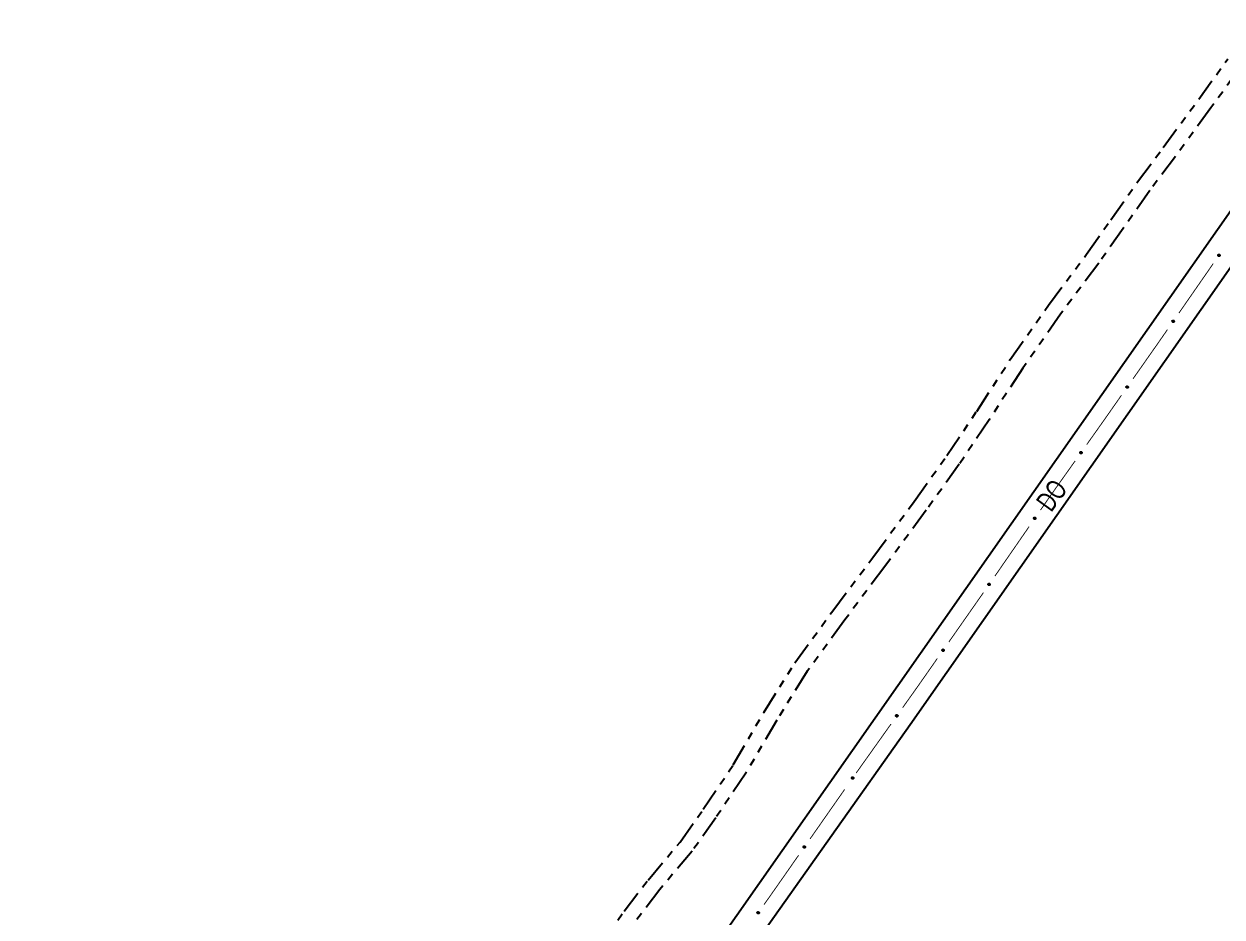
# Model space of a CAD drawing. Extents: x 211453 to 215163, y 4877397 to 4881305.
# Drawn here: x 213912.4 to 214151.2, y 4879454.3 to 4879632.3 of the extents above; entities that cross this region are included whole.
import ezdxf

# ---------------------------------------------------------------- set-up
doc = ezdxf.new("R2010")
doc.units = 0
doc.header["$LTSCALE"] = 1.5
doc.header["$MEASUREMENT"] = 0
doc.linetypes.add('TRACO_25', pattern=[8, 3, -1, 1, -1, 1, -1])
for name, color, linetype in [('SV-EIXO-ROD-ESTR', 7, 'CONTINUOUS'), ('SV-EST-MUNIC-PAV', 20, 'CONTINUOUS'), ('SV-RUA-NAO-PAV', 7, 'CONTINUOUS'), ('SV-TXT-RUA-PAV', 7, 'CONTINUOUS')]:
    doc.layers.add(name, color=color, linetype=linetype)
doc.styles.add('ARIAL', font='ARIAL.SHX')

msp = doc.modelspace()

# ---------------------------------------------------------------- linework, layer by layer
at = {"layer": 'SV-EIXO-ROD-ESTR', "const_width": 0.18}
for points in [[(214142.583915, 4879574.715209), (214149.425219, 4879584.574041)], [(214138.336432, 4879568.594269), (214140.30348, 4879571.428932)], [(214133.427403, 4879561.594358), (214138.020809, 4879568.144215)], [(214138.020809, 4879568.144215), (214138.336432, 4879568.594269)], [(214127.113327, 4879552.590952), (214131.1307, 4879558.31943)], [(214124.218738, 4879548.510058), (214127.111456, 4879552.588315)], [(214127.111456, 4879552.588315), (214127.113327, 4879552.590952)], [(214116.970965, 4879538.291885), (214121.904564, 4879545.247452)], [(214114.997236, 4879535.434996), (214116.70246, 4879537.903236)], [(214116.70246, 4879537.903236), (214116.970965, 4879538.291885)], [(214105.902706, 4879522.271049), (214112.723603, 4879532.144009)], [(214096.739507, 4879509.154847), (214103.619689, 4879518.986586)], [(214090.659018, 4879500.465863), (214094.446114, 4879505.877601)], [(214090.430247, 4879500.144132), (214090.659018, 4879500.465863)], [(214087.532764, 4879496.069258), (214090.430247, 4879500.144132)], [(214078.260818, 4879483.029664), (214085.214777, 4879492.80936)], [(214069.085259, 4879469.922109), (214075.961066, 4879479.756908)], [(214060.855438, 4879458.150599), (214066.793323, 4879466.643843)], [(214059.905942, 4879456.81721), (214060.485996, 4879457.631788)], [(214060.485996, 4879457.631788), (214060.855438, 4879458.150599)]]:
    msp.add_lwpolyline(points, dxfattribs=at)
at = {"layer": 'SV-EIXO-ROD-ESTR'}
for points in [[(214150.393084, 4879586.161894), (214150.383707, 4879586.209895), (214150.385463, 4879586.253067), (214150.397291, 4879586.288653), (214150.415943, 4879586.317374), (214150.438335, 4879586.344607), (214150.466968, 4879586.367084), (214150.504273, 4879586.384991), (214150.552359, 4879586.394736), (214150.596466, 4879586.39003), (214150.631975, 4879586.3803), (214150.663043, 4879586.362575), (214150.689135, 4879586.34038), (214150.711499, 4879586.309865), (214150.729277, 4879586.271883), (214150.737905, 4879586.223294), (214150.735893, 4879586.180981), (214150.723549, 4879586.146861), (214150.705531, 4879586.115739), (214150.682338, 4879586.08821), (214150.654104, 4879586.066308), (214150.615829, 4879586.048478), (214150.567759, 4879586.040597), (214150.525534, 4879586.042122), (214150.49125, 4879586.053984), (214150.46101, 4879586.072412), (214150.433422, 4879586.094538), (214150.409629, 4879586.122381), (214150.393084, 4879586.161894)], [(214141.271345, 4879573.016785), (214141.261967, 4879573.064786), (214141.263724, 4879573.107958), (214141.275552, 4879573.143544), (214141.294204, 4879573.172265), (214141.316596, 4879573.199499), (214141.345229, 4879573.221976), (214141.382534, 4879573.239883), (214141.43062, 4879573.249627), (214141.474727, 4879573.244922), (214141.510236, 4879573.235192), (214141.541304, 4879573.217467), (214141.567396, 4879573.195271), (214141.58976, 4879573.164757), (214141.607538, 4879573.126774), (214141.616166, 4879573.078185), (214141.614154, 4879573.035872), (214141.601809, 4879573.001752), (214141.583792, 4879572.970631), (214141.560599, 4879572.943101), (214141.532365, 4879572.9212), (214141.49409, 4879572.903369), (214141.44602, 4879572.895488), (214141.403795, 4879572.897013), (214141.36951, 4879572.908876), (214141.339271, 4879572.927304), (214141.311683, 4879572.94943), (214141.28789, 4879572.977272), (214141.271345, 4879573.016785)], [(214132.106428, 4879559.902464), (214132.097288, 4879559.950511), (214132.099258, 4879559.993673), (214132.111263, 4879560.0292), (214132.130058, 4879560.057829), (214132.152584, 4879560.084951), (214132.181328, 4879560.107285), (214132.218722, 4879560.125007), (214132.266855, 4879560.134513), (214132.310939, 4879560.129589), (214132.346399, 4879560.119683), (214132.377379, 4879560.101804), (214132.40336, 4879560.07948), (214132.425572, 4879560.048855), (214132.443162, 4879560.010784), (214132.451549, 4879559.962153), (214132.449327, 4879559.919851), (214132.436813, 4879559.885792), (214132.418642, 4879559.854761), (214132.395313, 4879559.827347), (214132.36697, 4879559.805585), (214132.328608, 4879559.787945), (214132.280499, 4879559.780302), (214132.238282, 4879559.782036), (214132.204057, 4879559.794069), (214132.173909, 4879559.812647), (214132.146431, 4879559.834909), (214132.122777, 4879559.862869), (214132.106428, 4879559.902464)], [(214122.888739, 4879546.825248), (214122.879856, 4879546.873343), (214122.882057, 4879546.916495), (214122.894252, 4879546.951957), (214122.913199, 4879546.980484), (214122.93587, 4879547.007486), (214122.964733, 4879547.029666), (214123.002221, 4879547.047188), (214123.050404, 4879547.056437), (214123.094461, 4879547.051277), (214123.129867, 4879547.041181), (214123.160751, 4879547.023137), (214123.186613, 4879547.000674), (214123.208661, 4879546.969931), (214123.226047, 4879546.931767), (214123.234174, 4879546.883092), (214123.231727, 4879546.840802), (214123.219031, 4879546.806811), (214123.200694, 4879546.775877), (214123.177218, 4879546.748588), (214123.14876, 4879546.726978), (214123.110303, 4879546.709543), (214123.062155, 4879546.702158), (214123.019948, 4879546.704117), (214122.985787, 4879546.716333), (214122.955739, 4879546.735071), (214122.92838, 4879546.757481), (214122.904876, 4879546.785566), (214122.888739, 4879546.825248)], [(214113.688182, 4879533.733861), (214113.678705, 4879533.781842), (214113.680372, 4879533.825018), (214113.692127, 4879533.860628), (214113.71072, 4879533.889388), (214113.733055, 4879533.916668), (214113.761642, 4879533.939203), (214113.79891, 4879533.957188), (214113.846975, 4879533.967032), (214113.891092, 4879533.962417), (214113.926621, 4879533.952761), (214113.957726, 4879533.9351), (214113.983863, 4879533.912959), (214114.00629, 4879533.882491), (214114.024147, 4879533.844545), (214114.032876, 4879533.795974), (214114.030951, 4879533.753657), (214114.018677, 4879533.719511), (214114.000724, 4879533.688353), (214113.977588, 4879533.660775), (214113.949399, 4879533.638816), (214113.911161, 4879533.620906), (214113.863108, 4879533.612925), (214113.82088, 4879533.614363), (214113.786571, 4879533.626155), (214113.756293, 4879533.64452), (214113.728659, 4879533.666589), (214113.704809, 4879533.694382), (214113.688182, 4879533.733861)], [(214104.593652, 4879520.569913), (214104.584175, 4879520.617895), (214104.585842, 4879520.66107), (214104.597597, 4879520.696681), (214104.616189, 4879520.72544), (214104.638525, 4879520.75272), (214104.667111, 4879520.775256), (214104.704379, 4879520.79324), (214104.752445, 4879520.803084), (214104.796562, 4879520.79847), (214104.83209, 4879520.788813), (214104.863195, 4879520.771153), (214104.889333, 4879520.749011), (214104.91176, 4879520.718543), (214104.929616, 4879520.680597), (214104.938345, 4879520.632026), (214104.936421, 4879520.589709), (214104.924147, 4879520.555564), (214104.906194, 4879520.524405), (214104.883058, 4879520.496828), (214104.854869, 4879520.474868), (214104.816631, 4879520.456958), (214104.768577, 4879520.448978), (214104.726349, 4879520.450415), (214104.69204, 4879520.462207), (214104.661763, 4879520.480572), (214104.634129, 4879520.502642), (214104.610279, 4879520.530434), (214104.593652, 4879520.569913)], [(214095.420241, 4879507.461619), (214095.411053, 4879507.509657), (214095.41298, 4879507.552822), (214095.424949, 4879507.588361), (214095.443714, 4879507.617008), (214095.466213, 4879507.644153), (214095.494935, 4879507.666516), (214095.532311, 4879507.684276), (214095.580434, 4879507.693831), (214095.624523, 4879507.688951), (214095.659993, 4879507.679081), (214095.690991, 4879507.661233), (214095.716995, 4879507.638935), (214095.739238, 4879507.608332), (214095.756866, 4879507.57028), (214095.765302, 4879507.521657), (214095.763123, 4879507.479352), (214095.750644, 4879507.445281), (214095.732504, 4879507.414232), (214095.709202, 4879507.386794), (214095.680882, 4879507.365004), (214095.642537, 4879507.347325), (214095.594436, 4879507.339634), (214095.552217, 4879507.341325), (214095.51798, 4879507.353323), (214095.487813, 4879507.37187), (214095.460313, 4879507.394105), (214095.436631, 4879507.422041), (214095.420241, 4879507.461619)], [(214086.200795, 4879494.386004), (214086.191969, 4879494.43411), (214086.19422, 4879494.477259), (214086.206456, 4879494.512707), (214086.225437, 4879494.541212), (214086.248139, 4879494.568187), (214086.277028, 4879494.590334), (214086.314537, 4879494.607811), (214086.362731, 4879494.617004), (214086.406781, 4879494.611793), (214086.442176, 4879494.601656), (214086.473039, 4879494.583576), (214086.498875, 4879494.561082), (214086.520887, 4879494.530313), (214086.538228, 4879494.492129), (214086.546298, 4879494.443444), (214086.543801, 4879494.401157), (214086.531066, 4879494.367181), (214086.512692, 4879494.336269), (214086.489185, 4879494.309007), (214086.460702, 4879494.287431), (214086.422225, 4879494.270041), (214086.374067, 4879494.262712), (214086.331863, 4879494.264721), (214086.297716, 4879494.276976), (214086.26769, 4879494.29575), (214086.240358, 4879494.318191), (214086.216886, 4879494.346304), (214086.200795, 4879494.386004)], [(214077.39242, 4879481.998352), (214077.383593, 4879482.046458), (214077.385845, 4879482.089607), (214077.398081, 4879482.125055), (214077.417061, 4879482.15356), (214077.439764, 4879482.180535), (214077.468653, 4879482.202681), (214077.506161, 4879482.220159), (214077.554355, 4879482.229352), (214077.598406, 4879482.22414), (214077.633801, 4879482.214004), (214077.664664, 4879482.195923), (214077.690499, 4879482.17343), (214077.712511, 4879482.142661), (214077.729852, 4879482.104477), (214077.737923, 4879482.055792), (214077.735425, 4879482.013505), (214077.72269, 4879481.979529), (214077.704317, 4879481.948616), (214077.680809, 4879481.921355), (214077.652326, 4879481.899779), (214077.613849, 4879481.882388), (214077.565692, 4879481.875059), (214077.523487, 4879481.877069), (214077.489341, 4879481.889324), (214077.459315, 4879481.908097), (214077.431982, 4879481.930539), (214077.408511, 4879481.958652), (214077.39242, 4879481.998352)], [(214067.766746, 4879468.228295), (214067.757537, 4879468.276328), (214067.759444, 4879468.319494), (214067.771397, 4879468.355038), (214067.79015, 4879468.383694), (214067.812637, 4879468.410849), (214067.841349, 4879468.433225), (214067.878717, 4879468.451001), (214067.926836, 4879468.460577), (214067.970927, 4879468.455717), (214068.006401, 4879468.445863), (214068.037407, 4879468.428029), (214068.063421, 4879468.405742), (214068.085678, 4879468.37515), (214068.103322, 4879468.337105), (214068.111781, 4879468.288486), (214068.10962, 4879468.246181), (214068.097156, 4879468.212104), (214068.07903, 4879468.181046), (214068.05574, 4879468.153598), (214068.02743, 4879468.131796), (214067.989093, 4879468.114099), (214067.940995, 4879468.106387), (214067.898776, 4879468.108059), (214067.864533, 4879468.120042), (214067.834358, 4879468.138576), (214067.806848, 4879468.160799), (214067.783153, 4879468.188724), (214067.766746, 4879468.228295)], [(214058.572822, 4879455.134868), (214058.564028, 4879455.18298), (214058.566309, 4879455.226127), (214058.57857, 4879455.261567), (214058.597569, 4879455.290059), (214058.62029, 4879455.317019), (214058.649195, 4879455.339145), (214058.686715, 4879455.356598), (214058.734915, 4879455.365757), (214058.778962, 4879455.360516), (214058.81435, 4879455.350355), (214058.845201, 4879455.332253), (214058.871021, 4879455.309742), (214058.893012, 4879455.278958), (214058.910327, 4879455.240762), (214058.918364, 4879455.192072), (214058.915838, 4879455.149787), (214058.903079, 4879455.115819), (214058.884685, 4879455.084919), (214058.861159, 4879455.057674), (214058.83266, 4879455.036117), (214058.794172, 4879455.018753), (214058.746009, 4879455.011457), (214058.703806, 4879455.013495), (214058.669668, 4879455.025774), (214058.639655, 4879455.044568), (214058.612338, 4879455.067028), (214058.588886, 4879455.095157), (214058.572822, 4879455.134868)]]:
    msp.add_lwpolyline(points, close=True, dxfattribs=at)
for points in [[(214150.383707, 4879586.209895), (214150.466968, 4879586.367084)], [(214150.384601, 4879586.234509), (214150.448415, 4879586.34801)], [(214150.385463, 4879586.253067), (214150.438335, 4879586.344607)], [(214150.389038, 4879586.188248), (214150.481751, 4879586.369721)], [(214150.393084, 4879586.161894), (214150.504273, 4879586.384991)], [(214150.403313, 4879586.141803), (214150.527852, 4879586.385895)], [(214150.409629, 4879586.122381), (214150.552359, 4879586.394736)], [(214150.424338, 4879586.112265), (214150.571437, 4879586.388868)], [(214150.433422, 4879586.094538), (214150.596466, 4879586.39003)], [(214150.448475, 4879586.087212), (214150.60992, 4879586.382095)], [(214150.46101, 4879586.072412), (214150.631975, 4879586.3803)], [(214150.477965, 4879586.065087), (214150.648653, 4879586.368503)], [(214150.49125, 4879586.053984), (214150.663043, 4879586.362575)], [(214150.511002, 4879586.050466), (214150.674781, 4879586.348712)], [(214150.525534, 4879586.042122), (214150.689135, 4879586.34038)], [(214150.548707, 4879586.042571), (214150.698483, 4879586.320639)], [(214150.567759, 4879586.040597), (214150.711499, 4879586.309865)], [(214150.592726, 4879586.048564), (214150.719073, 4879586.288081)], [(214150.615829, 4879586.048478), (214150.729277, 4879586.271883)], [(214150.636151, 4879586.063274), (214150.72955, 4879586.24095)], [(214150.654104, 4879586.066308), (214150.737905, 4879586.223294)], [(214150.670173, 4879586.081187), (214150.733644, 4879586.196587)], [(214150.682338, 4879586.08821), (214150.735893, 4879586.180981)], [(214141.261967, 4879573.064786), (214141.345229, 4879573.221976)], [(214141.262862, 4879573.089401), (214141.326676, 4879573.202902)], [(214141.263724, 4879573.107958), (214141.316596, 4879573.199499)], [(214141.267299, 4879573.043139), (214141.360011, 4879573.224613)], [(214141.271345, 4879573.016785), (214141.382534, 4879573.239883)], [(214141.281574, 4879572.996694), (214141.406113, 4879573.240787)], [(214141.28789, 4879572.977272), (214141.43062, 4879573.249627)], [(214141.302599, 4879572.967157), (214141.449698, 4879573.24376)], [(214141.311683, 4879572.94943), (214141.474727, 4879573.244922)], [(214141.326736, 4879572.942103), (214141.48818, 4879573.236986)], [(214141.339271, 4879572.927304), (214141.510236, 4879573.235192)], [(214141.356226, 4879572.919978), (214141.526914, 4879573.223395)], [(214141.36951, 4879572.908876), (214141.541304, 4879573.217467)], [(214141.389263, 4879572.905357), (214141.553042, 4879573.203604)], [(214141.403795, 4879572.897013), (214141.567396, 4879573.195271)], [(214141.426968, 4879572.897463), (214141.576743, 4879573.17553)], [(214141.44602, 4879572.895488), (214141.58976, 4879573.164757)], [(214141.470987, 4879572.903456), (214141.597333, 4879573.142973)], [(214141.49409, 4879572.903369), (214141.607538, 4879573.126774)], [(214141.514412, 4879572.918165), (214141.607811, 4879573.095841)], [(214141.532365, 4879572.9212), (214141.616166, 4879573.078185)], [(214141.548434, 4879572.936079), (214141.611904, 4879573.051479)], [(214141.560599, 4879572.943101), (214141.614154, 4879573.035872)], [(214132.097288, 4879559.950511), (214132.181328, 4879560.107285)], [(214132.098305, 4879559.975121), (214132.162681, 4879560.088304)], [(214132.099258, 4879559.993673), (214132.152584, 4879560.084951)], [(214132.102513, 4879559.928837), (214132.196124, 4879560.109849)], [(214132.106428, 4879559.902464), (214132.218722, 4879560.125007)], [(214132.116557, 4879559.882322), (214132.242305, 4879560.125795)], [(214132.122777, 4879559.862869), (214132.266855, 4879560.134513)], [(214132.137435, 4879559.852681), (214132.285904, 4879560.128551)], [(214132.146431, 4879559.834909), (214132.310939, 4879560.129589)], [(214132.161448, 4879559.827508), (214132.324352, 4879560.121587)], [(214132.173909, 4879559.812647), (214132.346399, 4879560.119683)], [(214132.190828, 4879559.805237), (214132.363018, 4879560.107804)], [(214132.204057, 4879559.794069), (214132.377379, 4879560.101804)], [(214132.223792, 4879559.790452), (214132.389047, 4879560.087883)], [(214132.238282, 4879559.782036), (214132.40336, 4879560.07948)], [(214132.261457, 4879559.782371), (214132.41261, 4879560.059692)], [(214132.280499, 4879559.780302), (214132.425572, 4879560.048855)], [(214132.305505, 4879559.788146), (214132.433038, 4879560.027033)], [(214132.328608, 4879559.787945), (214132.443162, 4879560.010784)], [(214132.349003, 4879559.80264), (214132.443281, 4879559.97985)], [(214132.36697, 4879559.805585), (214132.451549, 4879559.962153)], [(214132.383113, 4879559.820384), (214132.447155, 4879559.935468)], [(214132.395313, 4879559.827347), (214132.449327, 4879559.919851)], [(214122.879856, 4879546.873343), (214122.964733, 4879547.029666)], [(214122.881005, 4879546.897947), (214122.945984, 4879547.010785)], [(214122.882057, 4879546.916495), (214122.93587, 4879547.007486)], [(214122.884965, 4879546.851642), (214122.979542, 4879547.032151)], [(214122.888739, 4879546.825248), (214123.002221, 4879547.047188)], [(214122.898761, 4879546.805052), (214123.025808, 4879547.047849)], [(214122.904876, 4879546.785566), (214123.050404, 4879547.056437)], [(214122.91948, 4879546.7753), (214123.069421, 4879547.050373)], [(214122.92838, 4879546.757481), (214123.094461, 4879547.051277)], [(214122.943357, 4879546.749999), (214123.107832, 4879547.043203)], [(214122.955739, 4879546.735071), (214123.129867, 4879547.041181)], [(214122.972618, 4879546.727571), (214123.146423, 4879547.029213)], [(214122.985787, 4879546.716333), (214123.160751, 4879547.023137)], [(214123.005503, 4879546.712611), (214123.172345, 4879547.009154)], [(214123.019948, 4879546.704117), (214123.186613, 4879547.000674)], [(214123.043124, 4879546.704328), (214123.195757, 4879546.980838)], [(214123.062155, 4879546.702158), (214123.208661, 4879546.969931)], [(214123.087203, 4879546.709867), (214123.21601, 4879546.94807)], [(214123.110303, 4879546.709543), (214123.226047, 4879546.931767)], [(214123.130777, 4879546.724129), (214123.226001, 4879546.900833)], [(214123.14876, 4879546.726978), (214123.234174, 4879546.883092)], [(214123.164982, 4879546.741691), (214123.229638, 4879546.85643)], [(214123.177218, 4879546.748588), (214123.231727, 4879546.840802)], [(214113.678705, 4879533.781842), (214113.761642, 4879533.939203)], [(214113.679549, 4879533.806459), (214113.743128, 4879533.920091)], [(214113.680372, 4879533.825018), (214113.733055, 4879533.916668)], [(214113.684082, 4879533.760206), (214113.776419, 4879533.941872)], [(214113.688182, 4879533.733861), (214113.79891, 4879533.957188)], [(214113.698453, 4879533.713791), (214113.822487, 4879533.958141)], [(214113.704809, 4879533.694382), (214113.846975, 4879533.967032)], [(214113.719539, 4879533.684297), (214113.866065, 4879533.961204)], [(214113.728659, 4879533.666589), (214113.891092, 4879533.962417)], [(214113.743727, 4879533.659293), (214113.904562, 4879533.95451)], [(214113.756293, 4879533.64452), (214113.926621, 4879533.952761)], [(214113.773264, 4879533.637229), (214113.943324, 4879533.940999)], [(214113.786571, 4879533.626155), (214113.957726, 4879533.9351)], [(214113.806331, 4879533.622677), (214113.969492, 4879533.921261)], [(214113.82088, 4879533.614363), (214113.983863, 4879533.912959)], [(214113.844051, 4879533.61486), (214113.993252, 4879533.893237)], [(214113.863108, 4879533.612925), (214114.00629, 4879533.882491)], [(214113.888058, 4879533.620944), (214114.013909, 4879533.860722)], [(214113.911161, 4879533.620906), (214114.024147, 4879533.844545)], [(214113.931453, 4879533.635744), (214114.024484, 4879533.813613)], [(214113.949399, 4879533.638816), (214114.032876, 4879533.795974)], [(214113.965438, 4879533.653727), (214114.028669, 4879533.769259)], [(214113.977588, 4879533.660775), (214114.030951, 4879533.753657)], [(214104.584175, 4879520.617895), (214104.667111, 4879520.775256)], [(214104.585019, 4879520.642511), (214104.648598, 4879520.756144)], [(214104.585842, 4879520.66107), (214104.638525, 4879520.75272)], [(214104.589552, 4879520.596259), (214104.681888, 4879520.777924)], [(214104.593652, 4879520.569913), (214104.704379, 4879520.79324)], [(214104.603923, 4879520.549843), (214104.727956, 4879520.794193)], [(214104.610279, 4879520.530434), (214104.752445, 4879520.803084)], [(214104.625009, 4879520.520349), (214104.771535, 4879520.797256)], [(214104.634129, 4879520.502642), (214104.796562, 4879520.79847)], [(214104.649197, 4879520.495346), (214104.810031, 4879520.790562)], [(214104.661763, 4879520.480572), (214104.83209, 4879520.788813)], [(214104.678733, 4879520.473282), (214104.848793, 4879520.777051)], [(214104.69204, 4879520.462207), (214104.863195, 4879520.771153)], [(214104.7118, 4879520.458729), (214104.874961, 4879520.757314)], [(214104.726349, 4879520.450415), (214104.889333, 4879520.749011)], [(214104.749521, 4879520.450913), (214104.898721, 4879520.72929)], [(214104.768577, 4879520.448978), (214104.91176, 4879520.718543)], [(214104.793528, 4879520.456997), (214104.919379, 4879520.696775)], [(214104.816631, 4879520.456958), (214104.929616, 4879520.680597)], [(214104.836922, 4879520.471796), (214104.929953, 4879520.649665)], [(214104.854869, 4879520.474868), (214104.938345, 4879520.632026)], [(214104.870907, 4879520.48978), (214104.934139, 4879520.605311)], [(214104.883058, 4879520.496828), (214104.936421, 4879520.589709)], [(214095.411053, 4879507.509657), (214095.494935, 4879507.666516)], [(214095.412046, 4879507.534268), (214095.476307, 4879507.647516)], [(214095.41298, 4879507.552822), (214095.466213, 4879507.644153)], [(214095.4163, 4879507.487989), (214095.509728, 4879507.669095)], [(214095.420241, 4879507.461619), (214095.532311, 4879507.684276)], [(214095.430391, 4879507.441488), (214095.555893, 4879507.685087)], [(214095.436631, 4879507.422041), (214095.580434, 4879507.693831)], [(214095.451299, 4879507.411868), (214095.599489, 4879507.687888)], [(214095.460313, 4879507.394105), (214095.624523, 4879507.688951)], [(214095.475337, 4879507.386719), (214095.637945, 4879507.680962)], [(214095.487813, 4879507.37187), (214095.659993, 4879507.679081)], [(214095.50474, 4879507.364478), (214095.676625, 4879507.667218)], [(214095.51798, 4879507.353323), (214095.690991, 4879507.661233)], [(214095.537719, 4879507.349727), (214095.702673, 4879507.647324)], [(214095.552217, 4879507.341325), (214095.716995, 4879507.638935)], [(214095.575392, 4879507.341683), (214095.726264, 4879507.619157)], [(214095.594436, 4879507.339634), (214095.739238, 4879507.608332)], [(214095.619435, 4879507.347502), (214095.746726, 4879507.586518)], [(214095.642537, 4879507.347325), (214095.756866, 4879507.57028)], [(214095.662917, 4879507.36204), (214095.757017, 4879507.539346)], [(214095.680882, 4879507.365004), (214095.765302, 4879507.521657)], [(214095.69701, 4879507.379819), (214095.760935, 4879507.494968)], [(214095.709202, 4879507.386794), (214095.763123, 4879507.479352)], [(214086.191969, 4879494.43411), (214086.277028, 4879494.590334)], [(214086.193146, 4879494.458713), (214086.258258, 4879494.571474)], [(214086.19422, 4879494.477259), (214086.248139, 4879494.568187)], [(214086.197052, 4879494.412403), (214086.29184, 4879494.592801)], [(214086.200795, 4879494.386004), (214086.314537, 4879494.607811)], [(214086.210794, 4879494.365797), (214086.338125, 4879494.608445)], [(214086.216886, 4879494.346304), (214086.362731, 4879494.617004)], [(214086.231478, 4879494.33602), (214086.381741, 4879494.610918)], [(214086.240358, 4879494.318191), (214086.406781, 4879494.611793)], [(214086.255326, 4879494.310692), (214086.420143, 4879494.603703)], [(214086.26769, 4879494.29575), (214086.442176, 4879494.601656)], [(214086.28456, 4879494.28823), (214086.458718, 4879494.589669)], [(214086.297716, 4879494.276976), (214086.473039, 4879494.583576)], [(214086.317427, 4879494.273231), (214086.484617, 4879494.569579)], [(214086.331863, 4879494.264721), (214086.498875, 4879494.561082)], [(214086.355039, 4879494.264904), (214086.507995, 4879494.541235)], [(214086.374067, 4879494.262712), (214086.520887, 4879494.530313)], [(214086.399124, 4879494.270392), (214086.52821, 4879494.508444)], [(214086.422225, 4879494.270041), (214086.538228, 4879494.492129)], [(214086.442715, 4879494.284603), (214086.538146, 4879494.461195)], [(214086.460702, 4879494.287431), (214086.546298, 4879494.443444)], [(214086.47694, 4879494.302124), (214086.54173, 4879494.416789)], [(214086.489185, 4879494.309007), (214086.543801, 4879494.401157)], [(214077.383593, 4879482.046458), (214077.468653, 4879482.202681)], [(214077.384771, 4879482.07106), (214077.449882, 4879482.183822)], [(214077.385845, 4879482.089607), (214077.439764, 4879482.180535)], [(214077.388677, 4879482.024751), (214077.483465, 4879482.205149)], [(214077.39242, 4879481.998352), (214077.506161, 4879482.220159)], [(214077.402418, 4879481.978145), (214077.529749, 4879482.220793)], [(214077.408511, 4879481.958652), (214077.554355, 4879482.229352)], [(214077.423103, 4879481.948368), (214077.573365, 4879482.223266)], [(214077.431982, 4879481.930539), (214077.598406, 4879482.22414)], [(214077.44695, 4879481.92304), (214077.611767, 4879482.216051)], [(214077.459315, 4879481.908097), (214077.633801, 4879482.214004)], [(214077.476185, 4879481.900578), (214077.650343, 4879482.202016)], [(214077.489341, 4879481.889324), (214077.664664, 4879482.195923)], [(214077.509052, 4879481.885579), (214077.676241, 4879482.181927)], [(214077.523487, 4879481.877069), (214077.690499, 4879482.17343)], [(214077.546663, 4879481.877252), (214077.699619, 4879482.153583)], [(214077.565692, 4879481.875059), (214077.712511, 4879482.142661)], [(214077.590749, 4879481.88274), (214077.719834, 4879482.120791)], [(214077.613849, 4879481.882388), (214077.729852, 4879482.104477)], [(214077.63434, 4879481.89695), (214077.72977, 4879482.073543)], [(214077.652326, 4879481.899779), (214077.737923, 4879482.055792)], [(214077.668565, 4879481.914472), (214077.733355, 4879482.029136)], [(214077.680809, 4879481.921355), (214077.735425, 4879482.013505)], [(214067.757537, 4879468.276328), (214067.841349, 4879468.433225)], [(214067.758518, 4879468.30094), (214067.822729, 4879468.414216)], [(214067.759444, 4879468.319494), (214067.812637, 4879468.410849)], [(214067.762793, 4879468.254663), (214067.85614, 4879468.435811)], [(214067.766746, 4879468.228295), (214067.878717, 4879468.451001)], [(214067.776905, 4879468.208168), (214067.902299, 4879468.451823)], [(214067.783153, 4879468.188724), (214067.926836, 4879468.460577)], [(214067.797826, 4879468.178557), (214067.945894, 4879468.454643)], [(214067.806848, 4879468.160799), (214067.970927, 4879468.455717)], [(214067.821875, 4879468.153419), (214067.984352, 4879468.447735)], [(214067.834358, 4879468.138576), (214068.006401, 4879468.445863)], [(214067.851288, 4879468.131191), (214068.023038, 4879468.434008)], [(214067.864533, 4879468.120042), (214068.037407, 4879468.428029)], [(214067.884273, 4879468.116454), (214068.049096, 4879468.414125)], [(214067.898776, 4879468.108059), (214068.063421, 4879468.405742)], [(214067.92195, 4879468.108428), (214068.072699, 4879468.385969)], [(214067.940995, 4879468.106387), (214068.085678, 4879468.37515)], [(214067.96599, 4879468.114266), (214068.093175, 4879468.353339)], [(214067.989093, 4879468.114099), (214068.103322, 4879468.337105)], [(214068.009466, 4879468.128824), (214068.103487, 4879468.306171)], [(214068.02743, 4879468.131796), (214068.111781, 4879468.288486)], [(214068.043551, 4879468.146618), (214068.107425, 4879468.261795)], [(214068.05574, 4879468.153598), (214068.10962, 4879468.246181)], [(214058.564028, 4879455.18298), (214058.649195, 4879455.339145)], [(214058.565223, 4879455.207582), (214058.630411, 4879455.320299)], [(214058.566309, 4879455.226127), (214058.62029, 4879455.317019)], [(214058.569097, 4879455.16127), (214058.664008, 4879455.341603)], [(214058.572822, 4879455.134868), (214058.686715, 4879455.356598)], [(214058.582806, 4879455.114655), (214058.710303, 4879455.357215)], [(214058.588886, 4879455.095157), (214058.734915, 4879455.365757)], [(214058.60347, 4879455.084864), (214058.753921, 4879455.359658)], [(214058.612338, 4879455.067028), (214058.778962, 4879455.360516)], [(214058.627301, 4879455.059519), (214058.792318, 4879455.352417)], [(214058.639655, 4879455.044568), (214058.81435, 4879455.350355)], [(214058.65652, 4879455.037037), (214058.830884, 4879455.338356)], [(214058.669668, 4879455.025774), (214058.845201, 4879455.332253)], [(214058.689377, 4879455.022015), (214058.856769, 4879455.318249)], [(214058.703806, 4879455.013495), (214058.871021, 4879455.309742)], [(214058.726982, 4879455.013663), (214058.880127, 4879455.289889)], [(214058.746009, 4879455.011457), (214058.893012, 4879455.278958)], [(214058.771072, 4879455.01912), (214058.90032, 4879455.257084)], [(214058.794172, 4879455.018753), (214058.910327, 4879455.240762)], [(214058.814672, 4879455.033301), (214058.910224, 4879455.209828)], [(214058.83266, 4879455.036117), (214058.918364, 4879455.192072)], [(214058.848909, 4879455.050799), (214058.913778, 4879455.165419)], [(214058.861159, 4879455.057674), (214058.915838, 4879455.149787)]]:
    msp.add_lwpolyline(points, dxfattribs=at)
at = {"layer": 'SV-EST-MUNIC-PAV', "linetype": 'Continuous'}
for points in [[(214517.386336, 4880018.269526, 14.223616), (214507.329578, 4880012.317439, 14.674931), (214484.532046, 4879998.329129, 14.812287), (214462.624142, 4879984.690727, 14.83191), (214439.648283, 4879967.912082, 15.136057), (214416.233898, 4879948.763198, 15.194924), (214391.426503, 4879926.736092, 15.263603), (214358.754171, 4879889.454216, 15.760094), (214323.236771, 4879838.566545, 15.750117), (214231.588937, 4879708.812531, 15.450807), (214186.400529, 4879642.951266, 15.301151), (214027.373337, 4879415.980058, 13.666468), (213952.793262, 4879310.567032, 12.407768), (213912.41775, 4879252.646927, 12.986771)], [(214441.827305, 4879960.617769, 14.861343), (214421.185949, 4879943.70178, 15.067379), (214402.321926, 4879926.758365, 15.194924), (214382.262269, 4879905.240154, 15.610438), (214365.175069, 4879884.464002, 15.610438), (214350.207265, 4879864.657655, 15.610438), (214333.381132, 4879840.014386, 15.770071), (214238.439578, 4879704.902283, 15.770071), (214194.356145, 4879643.287564, 15.301151), (214155.820919, 4879588.027395, 14.698601), (214154.325778, 4879585.883339, 14.698601), (214089.008405, 4879492.638188, 13.842686), (214011.000635, 4879382.370418, 13.213336), (213995.378815, 4879360.288217, 13.213336), (213983.961853, 4879344.149786, 13.213336), (213912.417337, 4879242.699174, 13.213336)]]:
    msp.add_polyline3d(points, dxfattribs=at)
at = {"layer": 'SV-RUA-NAO-PAV', "linetype": 'TRACO_25'}
for points in [[(214025.640721, 4879446.33438, 14.220295), (214032.030779, 4879455.493847, 14.320992), (214036.782773, 4879461.70432, 14.270643), (214043.172437, 4879469.267596, 14.346165), (214047.801909, 4879475.826014, 14.346165), (214053.761384, 4879484.635673, 14.346165), (214059.863727, 4879495.130887, 14.522383), (214066.040985, 4879504.992044, 14.648252), (214073.596835, 4879515.347079, 14.723775), (214081.574296, 4879525.989066, 14.799296), (214089.815688, 4879537.176891, 15.227255), (214096.334527, 4879546.291129, 15.353125), (214102.283808, 4879555.115769, 15.378299), (214108.981616, 4879565.427739, 15.554516), (214116.583642, 4879576.259538, 15.83143), (214124.172021, 4879586.447375, 15.730734), (214129.024691, 4879593.277053, 15.302776), (214134.336742, 4879600.881691, 15.227255), (214139.462677, 4879607.705793, 15.378299), (214146.540094, 4879617.356429, 15.781082), (214152.3133, 4879625.352145, 15.83143)], [(214154.81851, 4879623.697015, 15.83143), (214148.965843, 4879615.591248, 15.781082), (214141.871683, 4879605.917782, 15.378299), (214136.766499, 4879599.121305, 15.227255), (214131.477198, 4879591.549236, 15.302776), (214126.598065, 4879584.682314, 15.730734), (214119.01489, 4879574.501463, 15.83143), (214111.468155, 4879563.748445, 15.554516), (214104.785687, 4879553.460094, 15.378299), (214098.798804, 4879544.579678, 15.353125), (214092.243559, 4879535.414539, 15.227255), (214083.982257, 4879524.199685, 14.799296), (214076.008869, 4879513.563133, 14.723775), (214068.526994, 4879503.309477, 14.648252), (214062.432343, 4879493.580192, 14.522383), (214056.303491, 4879483.039385, 14.346165), (214050.27003, 4879474.120357, 14.346165), (214045.548192, 4879467.431085, 14.346165), (214039.121245, 4879459.823679, 14.270643), (214034.453435, 4879453.723228, 14.320992)]]:
    msp.add_polyline3d(points, dxfattribs=at)

# ---------------------------------------------------------------- texts
at = {"layer": 'SV-TXT-RUA-PAV', "style": 'ARIAL', "width": 0.7}
msp.add_text('DO', height=4, rotation=54, dxfattribs=at).set_placement((214117.128837, 4879534.858122))

doc.saveas('drawing.dxf')
